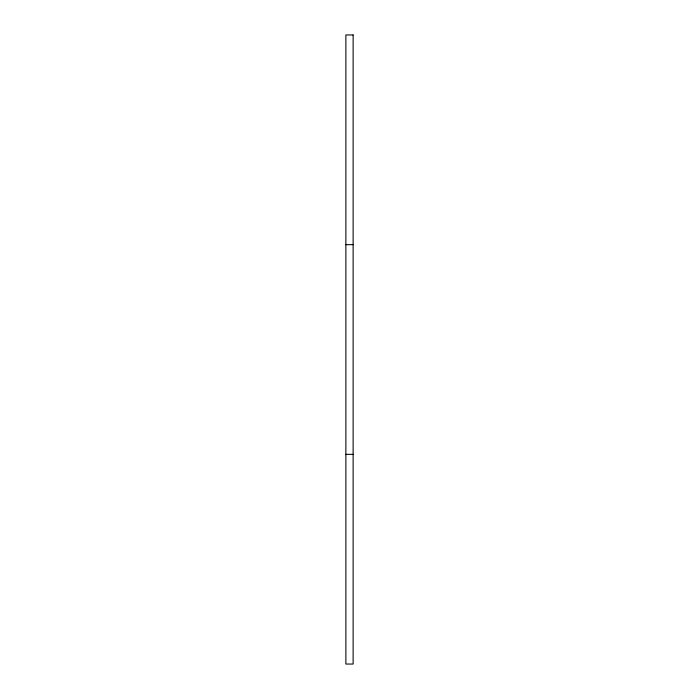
<?xml version="1.0" encoding="UTF-8"?>
<svg xmlns="http://www.w3.org/2000/svg" width="699" height="699" viewBox="0 0 699 699"><rect width="100%" height="100%" fill="white"/><g stroke="black" fill="none" stroke-linecap="round" stroke-linejoin="round"><path stroke-width="1.05" d="M345.874 244.65L353.126 244.65M345.874 454.35L353.126 454.35M353.126 34.95L345.874 34.95L345.874 664.05L353.126 664.05L353.126 34.95"/></g></svg>
